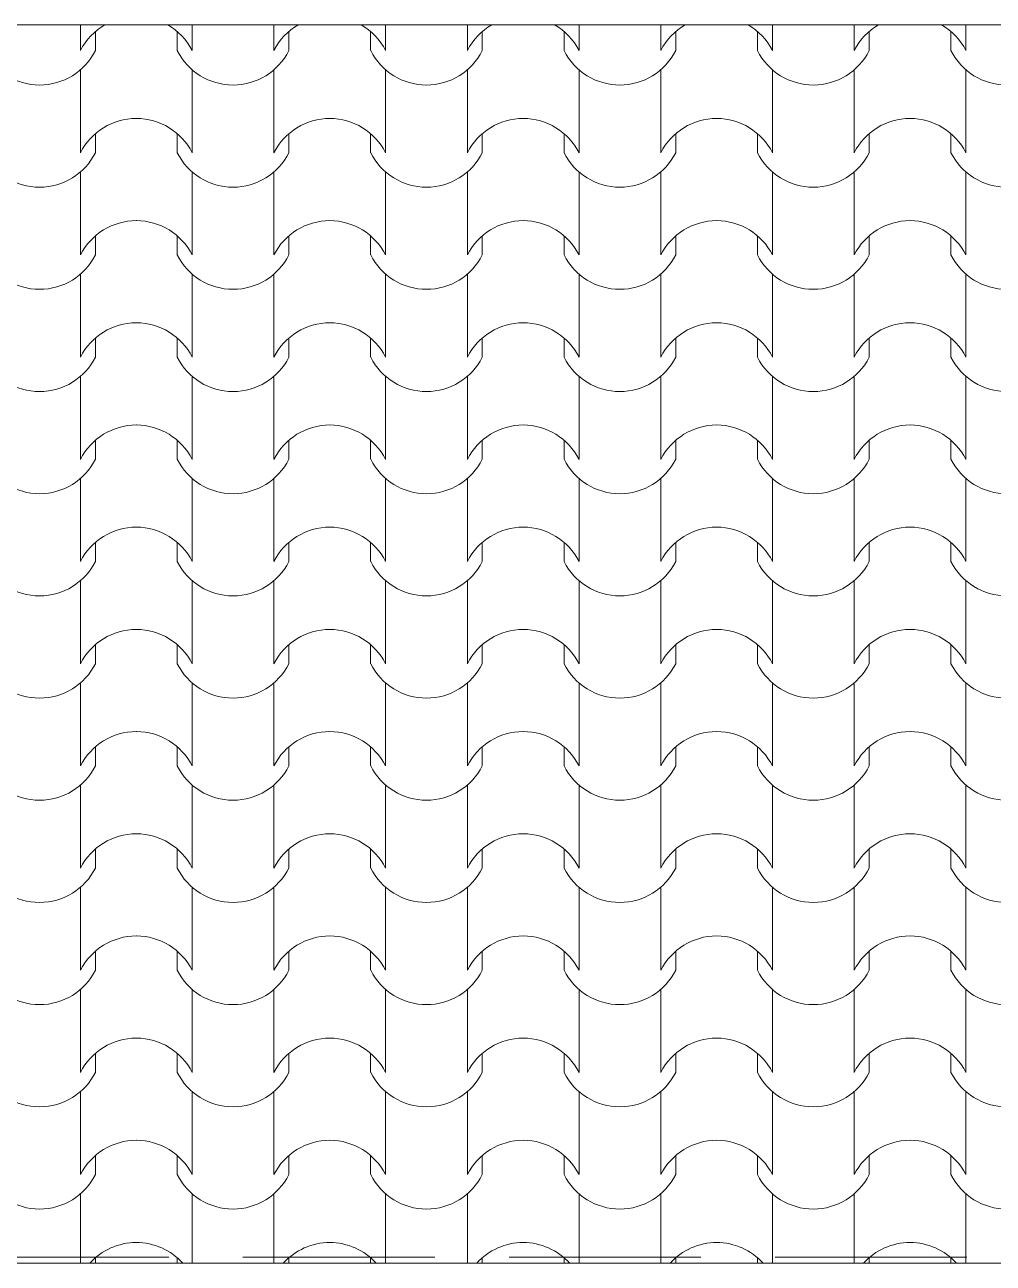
# Model space of a CAD drawing. Header units: millimetres. Extents: x 323482 to 503016, y 8175 to 72038.
# Drawn here: x 455857 to 457282, y 19803 to 21625 of the extents above; entities that cross this region are included whole.
import ezdxf

# ---------------------------------------------------------------- set-up
doc = ezdxf.new("R2010")
doc.units = ezdxf.units.MM
doc.header["$MEASUREMENT"] = 0
doc.linetypes.add('Hidden Line', pattern=[391.222223, 282.222223, -109])
doc.layers.add('2D Drafting - General_Pen_No__101', color=252, linetype='Continuous', lineweight=13)
doc.layers.add('Shell - Roof_Pen_No__120', color=7, linetype='Continuous', lineweight=13)
doc.layers.add('Structural - Bearing_Pen_No__83', color=7, linetype='Continuous', lineweight=13, true_color=0xff9955)

# ---------------------------------------------------------------- blocks, each defined once
blk = doc.blocks.new('*X2')
at = {"layer": '2D Drafting - General_Pen_No__101', "color": 252, "linetype": 'Continuous', "lineweight": 13}
for p, q in [((455939.3, 21625.4), (455939.3, 21587.4)), ((455961.3, 21615.5), (455961.3, 21587.4)), ((456081.6, 21615.5), (456081.6, 21587.4)), ((456103.6, 21625.4), (456103.6, 21587.4)), ((456223.8, 21625.4), (456223.8, 21587.4)), ((456245.8, 21615.5), (456245.8, 21587.4)), ((456366, 21615.5), (456366, 21587.4)), ((456388, 21625.4), (456388, 21587.4)), ((456508.3, 21625.4), (456508.3, 21587.4)), ((456530.3, 21615.5), (456530.3, 21587.4)), ((456650.5, 21615.5), (456650.5, 21587.4)), ((456672.5, 21625.4), (456672.5, 21587.4)), ((456792.8, 21625.4), (456792.8, 21587.4)), ((456814.8, 21615.5), (456814.8, 21587.4)), ((456935, 21615.5), (456935, 21587.4)), ((456957, 21625.4), (456957, 21587.4)), ((457077.2, 21625.4), (457077.2, 21587.4)), ((457099.2, 21615.5), (457099.2, 21587.4)), ((457219.5, 21615.5), (457219.5, 21587.4)), ((457241.5, 21625.4), (457241.5, 21587.4)), ((455939.3, 21559), (455939.3, 21498.1)), ((456103.6, 21559), (456103.6, 21498.1)), ((456223.8, 21559), (456223.8, 21498.1)), ((456388, 21559), (456388, 21498.1)), ((456508.3, 21559), (456508.3, 21498.1)), ((456672.5, 21559), (456672.5, 21498.1)), ((456792.8, 21559), (456792.8, 21498.1)), ((456957, 21559), (456957, 21498.1)), ((457077.2, 21559), (457077.2, 21498.1)), ((457241.5, 21559), (457241.5, 21498.1)), ((455939.3, 21498.1), (455939.3, 21437.1)), ((456103.6, 21498.1), (456103.6, 21437.1)), ((456223.8, 21498.1), (456223.8, 21437.1)), ((456388, 21498.1), (456388, 21437.1)), ((456508.3, 21498.1), (456508.3, 21437.1)), ((456672.5, 21498.1), (456672.5, 21437.1)), ((456792.8, 21498.1), (456792.8, 21437.1)), ((456957, 21498.1), (456957, 21437.1)), ((457077.2, 21498.1), (457077.2, 21437.1)), ((457241.5, 21498.1), (457241.5, 21437.1)), ((455961.3, 21465.1), (455961.3, 21437.1)), ((456081.6, 21465.1), (456081.6, 21437.1)), ((456245.8, 21465.1), (456245.8, 21437.1)), ((456366, 21465.1), (456366, 21437.1)), ((456530.3, 21465.1), (456530.3, 21437.1)), ((456650.5, 21465.1), (456650.5, 21437.1)), ((456814.8, 21465.1), (456814.8, 21437.1)), ((456935, 21465.1), (456935, 21437.1)), ((457099.2, 21465.1), (457099.2, 21437.1)), ((457219.5, 21465.1), (457219.5, 21437.1)), ((455939.3, 21408.7), (455939.3, 21347.7)), ((456103.6, 21408.7), (456103.6, 21347.7)), ((456223.8, 21408.7), (456223.8, 21347.7)), ((456388, 21408.7), (456388, 21347.7)), ((456508.3, 21408.7), (456508.3, 21347.7)), ((456672.5, 21408.7), (456672.5, 21347.7)), ((456792.8, 21408.7), (456792.8, 21347.7)), ((456957, 21408.7), (456957, 21347.7)), ((457077.2, 21408.7), (457077.2, 21347.7)), ((457241.5, 21408.7), (457241.5, 21347.7)), ((455939.3, 21347.7), (455939.3, 21286.8)), ((456103.6, 21347.7), (456103.6, 21286.8)), ((456223.8, 21347.7), (456223.8, 21286.8)), ((456388, 21347.7), (456388, 21286.8)), ((456508.3, 21347.7), (456508.3, 21286.8)), ((456672.5, 21347.7), (456672.5, 21286.8)), ((456792.8, 21347.7), (456792.8, 21286.8)), ((456957, 21347.7), (456957, 21286.8)), ((457077.2, 21347.7), (457077.2, 21286.8)), ((457241.5, 21347.7), (457241.5, 21286.8)), ((455961.3, 21314.8), (455961.3, 21286.8)), ((456081.6, 21314.8), (456081.6, 21286.8)), ((456245.8, 21314.8), (456245.8, 21286.8)), ((456366, 21314.8), (456366, 21286.8)), ((456530.3, 21314.8), (456530.3, 21286.8)), ((456650.5, 21314.8), (456650.5, 21286.8)), ((456814.8, 21314.8), (456814.8, 21286.8)), ((456935, 21314.8), (456935, 21286.8)), ((457099.2, 21314.8), (457099.2, 21286.8)), ((457219.5, 21314.8), (457219.5, 21286.8)), ((455939.3, 21258.4), (455939.3, 21197.4)), ((456103.6, 21258.4), (456103.6, 21197.4)), ((456223.8, 21258.4), (456223.8, 21197.4)), ((456388, 21258.4), (456388, 21197.4)), ((456508.3, 21258.4), (456508.3, 21197.4)), ((456672.5, 21258.4), (456672.5, 21197.4)), ((456792.8, 21258.4), (456792.8, 21197.4)), ((456957, 21258.4), (456957, 21197.4)), ((457077.2, 21258.4), (457077.2, 21197.4)), ((457241.5, 21258.4), (457241.5, 21197.4)), ((455939.3, 21197.4), (455939.3, 21136.4)), ((456103.6, 21197.4), (456103.6, 21136.4)), ((456223.8, 21197.4), (456223.8, 21136.4)), ((456388, 21197.4), (456388, 21136.4)), ((456508.3, 21197.4), (456508.3, 21136.4)), ((456672.5, 21197.4), (456672.5, 21136.4)), ((456792.8, 21197.4), (456792.8, 21136.4)), ((456957, 21197.4), (456957, 21136.4)), ((457077.2, 21197.4), (457077.2, 21136.4)), ((457241.5, 21197.4), (457241.5, 21136.4)), ((455961.3, 21164.4), (455961.3, 21136.4)), ((456081.6, 21164.4), (456081.6, 21136.4)), ((456245.8, 21164.4), (456245.8, 21136.4)), ((456366, 21164.4), (456366, 21136.4)), ((456530.3, 21164.4), (456530.3, 21136.4)), ((456650.5, 21164.4), (456650.5, 21136.4)), ((456814.8, 21164.4), (456814.8, 21136.4)), ((456935, 21164.4), (456935, 21136.4)), ((457099.2, 21164.4), (457099.2, 21136.4)), ((457219.5, 21164.4), (457219.5, 21136.4)), ((455939.3, 21108), (455939.3, 21047.1)), ((456103.6, 21108), (456103.6, 21047.1)), ((456223.8, 21108), (456223.8, 21047.1)), ((456388, 21108), (456388, 21047.1)), ((456508.3, 21108), (456508.3, 21047.1)), ((456672.5, 21108), (456672.5, 21047.1)), ((456792.8, 21108), (456792.8, 21047.1)), ((456957, 21108), (456957, 21047.1)), ((457077.2, 21108), (457077.2, 21047.1)), ((457241.5, 21108), (457241.5, 21047.1)), ((455939.3, 21047.1), (455939.3, 20986.1)), ((456103.6, 21047.1), (456103.6, 20986.1)), ((456223.8, 21047.1), (456223.8, 20986.1)), ((456388, 21047.1), (456388, 20986.1)), ((456508.3, 21047.1), (456508.3, 20986.1)), ((456672.5, 21047.1), (456672.5, 20986.1)), ((456792.8, 21047.1), (456792.8, 20986.1)), ((456957, 21047.1), (456957, 20986.1)), ((457077.2, 21047.1), (457077.2, 20986.1)), ((457241.5, 21047.1), (457241.5, 20986.1)), ((455961.3, 21014.1), (455961.3, 20986.1)), ((456081.6, 21014.1), (456081.6, 20986.1)), ((456245.8, 21014.1), (456245.8, 20986.1)), ((456366, 21014.1), (456366, 20986.1)), ((456530.3, 21014.1), (456530.3, 20986.1)), ((456650.5, 21014.1), (456650.5, 20986.1)), ((456814.8, 21014.1), (456814.8, 20986.1)), ((456935, 21014.1), (456935, 20986.1)), ((457099.2, 21014.1), (457099.2, 20986.1)), ((457219.5, 21014.1), (457219.5, 20986.1)), ((455939.3, 20957.7), (455939.3, 20896.7)), ((456103.6, 20957.7), (456103.6, 20896.7)), ((456223.8, 20957.7), (456223.8, 20896.7)), ((456388, 20957.7), (456388, 20896.7)), ((456508.3, 20957.7), (456508.3, 20896.7)), ((456672.5, 20957.7), (456672.5, 20896.7)), ((456792.8, 20957.7), (456792.8, 20896.7)), ((456957, 20957.7), (456957, 20896.7)), ((457077.2, 20957.7), (457077.2, 20896.7)), ((457241.5, 20957.7), (457241.5, 20896.7)), ((455939.3, 20896.7), (455939.3, 20835.7)), ((456103.6, 20896.7), (456103.6, 20835.7)), ((456223.8, 20896.7), (456223.8, 20835.7)), ((456388, 20896.7), (456388, 20835.7)), ((456508.3, 20896.7), (456508.3, 20835.7)), ((456672.5, 20896.7), (456672.5, 20835.7)), ((456792.8, 20896.7), (456792.8, 20835.7)), ((456957, 20896.7), (456957, 20835.7)), ((457077.2, 20896.7), (457077.2, 20835.7)), ((457241.5, 20896.7), (457241.5, 20835.7)), ((455961.3, 20863.8), (455961.3, 20835.7)), ((456081.6, 20863.8), (456081.6, 20835.7)), ((456245.8, 20863.8), (456245.8, 20835.7)), ((456366, 20863.8), (456366, 20835.7)), ((456530.3, 20863.8), (456530.3, 20835.7)), ((456650.5, 20863.8), (456650.5, 20835.7)), ((456814.8, 20863.8), (456814.8, 20835.7)), ((456935, 20863.8), (456935, 20835.7)), ((457099.2, 20863.8), (457099.2, 20835.7)), ((457219.5, 20863.8), (457219.5, 20835.7)), ((455939.3, 20807.4), (455939.3, 20746.4)), ((456103.6, 20807.4), (456103.6, 20746.4)), ((456223.8, 20807.4), (456223.8, 20746.4)), ((456388, 20807.4), (456388, 20746.4)), ((456508.3, 20807.4), (456508.3, 20746.4)), ((456672.5, 20807.4), (456672.5, 20746.4)), ((456792.8, 20807.4), (456792.8, 20746.4)), ((456957, 20807.4), (456957, 20746.4)), ((457077.2, 20807.4), (457077.2, 20746.4)), ((457241.5, 20807.4), (457241.5, 20746.4)), ((455939.3, 20746.4), (455939.3, 20685.4)), ((456103.6, 20746.4), (456103.6, 20685.4)), ((456223.8, 20746.4), (456223.8, 20685.4)), ((456388, 20746.4), (456388, 20685.4)), ((456508.3, 20746.4), (456508.3, 20685.4)), ((456672.5, 20746.4), (456672.5, 20685.4)), ((456792.8, 20746.4), (456792.8, 20685.4)), ((456957, 20746.4), (456957, 20685.4)), ((457077.2, 20746.4), (457077.2, 20685.4)), ((457241.5, 20746.4), (457241.5, 20685.4)), ((455961.3, 20713.4), (455961.3, 20685.4)), ((456081.6, 20713.4), (456081.6, 20685.4)), ((456245.8, 20713.4), (456245.8, 20685.4)), ((456366, 20713.4), (456366, 20685.4)), ((456530.3, 20713.4), (456530.3, 20685.4)), ((456650.5, 20713.4), (456650.5, 20685.4)), ((456814.8, 20713.4), (456814.8, 20685.4)), ((456935, 20713.4), (456935, 20685.4)), ((457099.2, 20713.4), (457099.2, 20685.4)), ((457219.5, 20713.4), (457219.5, 20685.4)), ((455939.3, 20657), (455939.3, 20596)), ((456103.6, 20657), (456103.6, 20596)), ((456223.8, 20657), (456223.8, 20596)), ((456388, 20657), (456388, 20596)), ((456508.3, 20657), (456508.3, 20596)), ((456672.5, 20657), (456672.5, 20596)), ((456792.8, 20657), (456792.8, 20596)), ((456957, 20657), (456957, 20596)), ((457077.2, 20657), (457077.2, 20596)), ((457241.5, 20657), (457241.5, 20596)), ((455939.3, 20596), (455939.3, 20535.1)), ((456103.6, 20596), (456103.6, 20535.1)), ((456223.8, 20596), (456223.8, 20535.1)), ((456388, 20596), (456388, 20535.1)), ((456508.3, 20596), (456508.3, 20535.1)), ((456672.5, 20596), (456672.5, 20535.1)), ((456792.8, 20596), (456792.8, 20535.1)), ((456957, 20596), (456957, 20535.1)), ((457077.2, 20596), (457077.2, 20535.1)), ((457241.5, 20596), (457241.5, 20535.1)), ((455961.3, 20563.1), (455961.3, 20535.1)), ((456081.6, 20563.1), (456081.6, 20535.1)), ((456245.8, 20563.1), (456245.8, 20535.1)), ((456366, 20563.1), (456366, 20535.1)), ((456530.3, 20563.1), (456530.3, 20535.1)), ((456650.5, 20563.1), (456650.5, 20535.1)), ((456814.8, 20563.1), (456814.8, 20535.1)), ((456935, 20563.1), (456935, 20535.1)), ((457099.2, 20563.1), (457099.2, 20535.1)), ((457219.5, 20563.1), (457219.5, 20535.1)), ((455939.3, 20506.7), (455939.3, 20445.7)), ((456103.6, 20506.7), (456103.6, 20445.7)), ((456223.8, 20506.7), (456223.8, 20445.7)), ((456388, 20506.7), (456388, 20445.7)), ((456508.3, 20506.7), (456508.3, 20445.7)), ((456672.5, 20506.7), (456672.5, 20445.7)), ((456792.8, 20506.7), (456792.8, 20445.7)), ((456957, 20506.7), (456957, 20445.7)), ((457077.2, 20506.7), (457077.2, 20445.7)), ((457241.5, 20506.7), (457241.5, 20445.7)), ((455939.3, 20445.7), (455939.3, 20384.7)), ((456103.6, 20445.7), (456103.6, 20384.7)), ((456223.8, 20445.7), (456223.8, 20384.7)), ((456388, 20445.7), (456388, 20384.7)), ((456508.3, 20445.7), (456508.3, 20384.7)), ((456672.5, 20445.7), (456672.5, 20384.7)), ((456792.8, 20445.7), (456792.8, 20384.7)), ((456957, 20445.7), (456957, 20384.7)), ((457077.2, 20445.7), (457077.2, 20384.7)), ((457241.5, 20445.7), (457241.5, 20384.7)), ((455961.3, 20412.8), (455961.3, 20384.7)), ((456081.6, 20412.8), (456081.6, 20384.7)), ((456245.8, 20412.8), (456245.8, 20384.7)), ((456366, 20412.8), (456366, 20384.7)), ((456530.3, 20412.8), (456530.3, 20384.7)), ((456650.5, 20412.8), (456650.5, 20384.7)), ((456814.8, 20412.8), (456814.8, 20384.7)), ((456935, 20412.8), (456935, 20384.7)), ((457099.2, 20412.8), (457099.2, 20384.7)), ((457219.5, 20412.8), (457219.5, 20384.7)), ((455939.3, 20356.3), (455939.3, 20295.4)), ((456103.6, 20356.3), (456103.6, 20295.4)), ((456223.8, 20356.3), (456223.8, 20295.4)), ((456388, 20356.3), (456388, 20295.4)), ((456508.3, 20356.3), (456508.3, 20295.4)), ((456672.5, 20356.3), (456672.5, 20295.4)), ((456792.8, 20356.3), (456792.8, 20295.4)), ((456957, 20356.3), (456957, 20295.4)), ((457077.2, 20356.3), (457077.2, 20295.4)), ((457241.5, 20356.3), (457241.5, 20295.4)), ((455939.3, 20295.4), (455939.3, 20234.4)), ((456103.6, 20295.4), (456103.6, 20234.4)), ((456223.8, 20295.4), (456223.8, 20234.4)), ((456388, 20295.4), (456388, 20234.4)), ((456508.3, 20295.4), (456508.3, 20234.4)), ((456672.5, 20295.4), (456672.5, 20234.4)), ((456792.8, 20295.4), (456792.8, 20234.4)), ((456957, 20295.4), (456957, 20234.4)), ((457077.2, 20295.4), (457077.2, 20234.4)), ((457241.5, 20295.4), (457241.5, 20234.4)), ((455961.3, 20262.4), (455961.3, 20234.4)), ((456081.6, 20262.4), (456081.6, 20234.4)), ((456245.8, 20262.4), (456245.8, 20234.4)), ((456366, 20262.4), (456366, 20234.4)), ((456530.3, 20262.4), (456530.3, 20234.4)), ((456650.5, 20262.4), (456650.5, 20234.4)), ((456814.8, 20262.4), (456814.8, 20234.4)), ((456935, 20262.4), (456935, 20234.4)), ((457099.2, 20262.4), (457099.2, 20234.4)), ((457219.5, 20262.4), (457219.5, 20234.4)), ((455939.3, 20206), (455939.3, 20145)), ((456103.6, 20206), (456103.6, 20145)), ((456223.8, 20206), (456223.8, 20145)), ((456388, 20206), (456388, 20145)), ((456508.3, 20206), (456508.3, 20145)), ((456672.5, 20206), (456672.5, 20145)), ((456792.8, 20206), (456792.8, 20145)), ((456957, 20206), (456957, 20145)), ((457077.2, 20206), (457077.2, 20145)), ((457241.5, 20206), (457241.5, 20145)), ((455939.3, 20145), (455939.3, 20084.1)), ((456103.6, 20145), (456103.6, 20084.1)), ((456223.8, 20145), (456223.8, 20084.1)), ((456388, 20145), (456388, 20084.1)), ((456508.3, 20145), (456508.3, 20084.1)), ((456672.5, 20145), (456672.5, 20084.1)), ((456792.8, 20145), (456792.8, 20084.1)), ((456957, 20145), (456957, 20084.1)), ((457077.2, 20145), (457077.2, 20084.1)), ((457241.5, 20145), (457241.5, 20084.1)), ((455961.3, 20112.1), (455961.3, 20084.1)), ((456081.6, 20112.1), (456081.6, 20084.1)), ((456245.8, 20112.1), (456245.8, 20084.1)), ((456366, 20112.1), (456366, 20084.1)), ((456530.3, 20112.1), (456530.3, 20084.1)), ((456650.5, 20112.1), (456650.5, 20084.1)), ((456814.8, 20112.1), (456814.8, 20084.1)), ((456935, 20112.1), (456935, 20084.1)), ((457099.2, 20112.1), (457099.2, 20084.1)), ((457219.5, 20112.1), (457219.5, 20084.1)), ((455939.3, 20055.7), (455939.3, 19994.7)), ((456103.6, 20055.7), (456103.6, 19994.7)), ((456223.8, 20055.7), (456223.8, 19994.7)), ((456388, 20055.7), (456388, 19994.7)), ((456508.3, 20055.7), (456508.3, 19994.7)), ((456672.5, 20055.7), (456672.5, 19994.7)), ((456792.8, 20055.7), (456792.8, 19994.7)), ((456957, 20055.7), (456957, 19994.7)), ((457077.2, 20055.7), (457077.2, 19994.7)), ((457241.5, 20055.7), (457241.5, 19994.7)), ((455939.3, 19994.7), (455939.3, 19933.7)), ((456103.6, 19994.7), (456103.6, 19933.7)), ((456223.8, 19994.7), (456223.8, 19933.7)), ((456388, 19994.7), (456388, 19933.7)), ((456508.3, 19994.7), (456508.3, 19933.7)), ((456672.5, 19994.7), (456672.5, 19933.7)), ((456792.8, 19994.7), (456792.8, 19933.7)), ((456957, 19994.7), (456957, 19933.7)), ((457077.2, 19994.7), (457077.2, 19933.7)), ((457241.5, 19994.7), (457241.5, 19933.7)), ((455961.3, 19961.8), (455961.3, 19933.7)), ((456081.6, 19961.8), (456081.6, 19933.7)), ((456245.8, 19961.8), (456245.8, 19933.7)), ((456366, 19961.8), (456366, 19933.7)), ((456530.3, 19961.8), (456530.3, 19933.7)), ((456650.5, 19961.8), (456650.5, 19933.7)), ((456814.8, 19961.8), (456814.8, 19933.7)), ((456935, 19961.8), (456935, 19933.7)), ((457099.2, 19961.8), (457099.2, 19933.7)), ((457219.5, 19961.8), (457219.5, 19933.7)), ((455939.3, 19905.3), (455939.3, 19844.4)), ((456103.6, 19905.3), (456103.6, 19844.4)), ((456223.8, 19905.3), (456223.8, 19844.4)), ((456388, 19905.3), (456388, 19844.4)), ((456508.3, 19905.3), (456508.3, 19844.4)), ((456672.5, 19905.3), (456672.5, 19844.4)), ((456792.8, 19905.3), (456792.8, 19844.4)), ((456957, 19905.3), (456957, 19844.4)), ((457077.2, 19905.3), (457077.2, 19844.4)), ((457241.5, 19905.3), (457241.5, 19844.4)), ((455939.3, 19844.4), (455939.3, 19803.4)), ((456103.6, 19844.4), (456103.6, 19803.4)), ((456223.8, 19844.4), (456223.8, 19803.4)), ((456388, 19844.4), (456388, 19803.4)), ((456508.3, 19844.4), (456508.3, 19803.4)), ((456672.5, 19844.4), (456672.5, 19803.4)), ((456792.8, 19844.4), (456792.8, 19803.4)), ((456957, 19844.4), (456957, 19803.4)), ((457077.2, 19844.4), (457077.2, 19803.4)), ((457241.5, 19844.4), (457241.5, 19803.4)), ((455961.3, 19811.4), (455961.3, 19803.4)), ((456081.6, 19811.4), (456081.6, 19803.4)), ((456245.8, 19811.4), (456245.8, 19803.4)), ((456366, 19811.4), (456366, 19803.4)), ((456530.3, 19811.4), (456530.3, 19803.4)), ((456650.5, 19811.4), (456650.5, 19803.4)), ((456814.8, 19811.4), (456814.8, 19803.4)), ((456935, 19811.4), (456935, 19803.4)), ((457099.2, 19811.4), (457099.2, 19803.4)), ((457219.5, 19811.4), (457219.5, 19803.4))]:
    blk.add_line(p, q, dxfattribs=at)
for centre, radius, start, end in [((456021.7, 21545.5), 92.5, 120.1431, 153.0115), ((456021.2, 21545.5), 92.5, 26.9885, 59.8569), ((456306.2, 21545.5), 92.5, 120.1431, 153.0115), ((456305.6, 21545.5), 92.5, 26.9885, 59.8569), ((456590.7, 21545.5), 92.5, 120.1431, 153.0115), ((456590.1, 21545.5), 92.5, 26.9885, 59.8569), ((456875.2, 21545.5), 92.5, 120.1431, 153.0115), ((456874.6, 21545.5), 92.5, 26.9885, 59.8569), ((457159.6, 21545.5), 92.5, 120.1431, 153.0115), ((457159.1, 21545.5), 92.5, 26.9885, 59.8569), ((455879.2, 21628.7), 91.9, 206.7044, 333.2956), ((456163.7, 21628.7), 91.9, 206.7044, 333.2956), ((456448.2, 21628.7), 91.9, 206.7044, 333.2956), ((456732.6, 21628.7), 91.9, 206.7044, 333.2956), ((457017.1, 21628.7), 91.9, 206.7044, 333.2956), ((457301.6, 21628.7), 91.9, 206.7044, 333.2956), ((456021.7, 21395.1), 92.5, 90.1705, 153.0115), ((456021.2, 21395.1), 92.5, 26.9885, 89.8295), ((456306.2, 21395.1), 92.5, 90.1705, 153.0115), ((456305.6, 21395.1), 92.5, 26.9885, 89.8295), ((456590.7, 21395.1), 92.5, 90.1705, 153.0115), ((456590.1, 21395.1), 92.5, 26.9885, 89.8295), ((456875.2, 21395.1), 92.5, 90.1705, 153.0115), ((456874.6, 21395.1), 92.5, 26.9885, 89.8295), ((457159.6, 21395.1), 92.5, 90.1705, 153.0115), ((457159.1, 21395.1), 92.5, 26.9885, 89.8295), ((455879.2, 21478.4), 91.9, 206.7044, 333.2956), ((456163.7, 21478.4), 91.9, 206.7044, 333.2956), ((456448.2, 21478.4), 91.9, 206.7044, 333.2956), ((456732.6, 21478.4), 91.9, 206.7044, 333.2956), ((457017.1, 21478.4), 91.9, 206.7044, 333.2956), ((457301.6, 21478.4), 91.9, 206.7044, 333.2956), ((456021.7, 21244.8), 92.5, 90.1705, 153.0115), ((456021.2, 21244.8), 92.5, 26.9885, 89.8295), ((456306.2, 21244.8), 92.5, 90.1705, 153.0115), ((456305.6, 21244.8), 92.5, 26.9885, 89.8295), ((456590.7, 21244.8), 92.5, 90.1705, 153.0115), ((456590.1, 21244.8), 92.5, 26.9885, 89.8295), ((456875.2, 21244.8), 92.5, 90.1705, 153.0115), ((456874.6, 21244.8), 92.5, 26.9885, 89.8295), ((457159.6, 21244.8), 92.5, 90.1705, 153.0115), ((457159.1, 21244.8), 92.5, 26.9885, 89.8295), ((455879.2, 21328.1), 91.9, 206.7044, 333.2956), ((456163.7, 21328.1), 91.9, 206.7044, 333.2956), ((456448.2, 21328.1), 91.9, 206.7044, 333.2956), ((456732.6, 21328.1), 91.9, 206.7044, 333.2956), ((457017.1, 21328.1), 91.9, 206.7044, 333.2956), ((457301.6, 21328.1), 91.9, 206.7044, 333.2956), ((456021.7, 21094.5), 92.5, 90.1705, 153.0115), ((456021.2, 21094.5), 92.5, 26.9885, 89.8295), ((456306.2, 21094.5), 92.5, 90.1705, 153.0115), ((456305.6, 21094.5), 92.5, 26.9885, 89.8295), ((456590.7, 21094.5), 92.5, 90.1705, 153.0115), ((456590.1, 21094.5), 92.5, 26.9885, 89.8295), ((456875.2, 21094.5), 92.5, 90.1705, 153.0115), ((456874.6, 21094.5), 92.5, 26.9885, 89.8295), ((457159.6, 21094.5), 92.5, 90.1705, 153.0115), ((457159.1, 21094.5), 92.5, 26.9885, 89.8295), ((455879.2, 21177.7), 91.9, 206.7044, 333.2956), ((456163.7, 21177.7), 91.9, 206.7044, 333.2956), ((456448.2, 21177.7), 91.9, 206.7044, 333.2956), ((456732.6, 21177.7), 91.9, 206.7044, 333.2956), ((457017.1, 21177.7), 91.9, 206.7044, 333.2956), ((457301.6, 21177.7), 91.9, 206.7044, 333.2956), ((456021.7, 20944.1), 92.5, 90.1705, 153.0115), ((456021.2, 20944.1), 92.5, 26.9885, 89.8295), ((456306.2, 20944.1), 92.5, 90.1705, 153.0115), ((456305.6, 20944.1), 92.5, 26.9885, 89.8295), ((456590.7, 20944.1), 92.5, 90.1705, 153.0115), ((456590.1, 20944.1), 92.5, 26.9885, 89.8295), ((456875.2, 20944.1), 92.5, 90.1705, 153.0115), ((456874.6, 20944.1), 92.5, 26.9885, 89.8295), ((457159.6, 20944.1), 92.5, 90.1705, 153.0115), ((457159.1, 20944.1), 92.5, 26.9885, 89.8295), ((455879.2, 21027.4), 91.9, 206.7044, 333.2956), ((456163.7, 21027.4), 91.9, 206.7044, 333.2956), ((456448.2, 21027.4), 91.9, 206.7044, 333.2956), ((456732.6, 21027.4), 91.9, 206.7044, 333.2956), ((457017.1, 21027.4), 91.9, 206.7044, 333.2956), ((457301.6, 21027.4), 91.9, 206.7044, 333.2956), ((456021.7, 20793.8), 92.5, 90.1705, 153.0115), ((456021.2, 20793.8), 92.5, 26.9885, 89.8295), ((456306.2, 20793.8), 92.5, 90.1705, 153.0115), ((456305.6, 20793.8), 92.5, 26.9885, 89.8295), ((456590.7, 20793.8), 92.5, 90.1705, 153.0115), ((456590.1, 20793.8), 92.5, 26.9885, 89.8295), ((456875.2, 20793.8), 92.5, 90.1705, 153.0115), ((456874.6, 20793.8), 92.5, 26.9885, 89.8295), ((457159.6, 20793.8), 92.5, 90.1705, 153.0115), ((457159.1, 20793.8), 92.5, 26.9885, 89.8295), ((455879.2, 20877.1), 91.9, 206.7044, 333.2956), ((456163.7, 20877.1), 91.9, 206.7044, 333.2956), ((456448.2, 20877.1), 91.9, 206.7044, 333.2956), ((456732.6, 20877.1), 91.9, 206.7044, 333.2956), ((457017.1, 20877.1), 91.9, 206.7044, 333.2956), ((457301.6, 20877.1), 91.9, 206.7044, 333.2956), ((456021.7, 20643.4), 92.5, 90.1705, 153.0115), ((456021.2, 20643.4), 92.5, 26.9885, 89.8295), ((456306.2, 20643.4), 92.5, 90.1705, 153.0115), ((456305.6, 20643.4), 92.5, 26.9885, 89.8295), ((456590.7, 20643.4), 92.5, 90.1705, 153.0115), ((456590.1, 20643.4), 92.5, 26.9885, 89.8295), ((456875.2, 20643.4), 92.5, 90.1705, 153.0115), ((456874.6, 20643.4), 92.5, 26.9885, 89.8295), ((457159.6, 20643.4), 92.5, 90.1705, 153.0115), ((457159.1, 20643.4), 92.5, 26.9885, 89.8295), ((455879.2, 20726.7), 91.9, 206.7044, 333.2956), ((456163.7, 20726.7), 91.9, 206.7044, 333.2956), ((456448.2, 20726.7), 91.9, 206.7044, 333.2956), ((456732.6, 20726.7), 91.9, 206.7044, 333.2956), ((457017.1, 20726.7), 91.9, 206.7044, 333.2956), ((457301.6, 20726.7), 91.9, 206.7044, 333.2956), ((456021.7, 20493.1), 92.5, 90.1705, 153.0115), ((456021.2, 20493.1), 92.5, 26.9885, 89.8295), ((456306.2, 20493.1), 92.5, 90.1705, 153.0115), ((456305.6, 20493.1), 92.5, 26.9885, 89.8295), ((456590.7, 20493.1), 92.5, 90.1705, 153.0115), ((456590.1, 20493.1), 92.5, 26.9885, 89.8295), ((456875.2, 20493.1), 92.5, 90.1705, 153.0115), ((456874.6, 20493.1), 92.5, 26.9885, 89.8295), ((457159.6, 20493.1), 92.5, 90.1705, 153.0115), ((457159.1, 20493.1), 92.5, 26.9885, 89.8295), ((455879.2, 20576.4), 91.9, 206.7044, 333.2956), ((456163.7, 20576.4), 91.9, 206.7044, 333.2956), ((456448.2, 20576.4), 91.9, 206.7044, 333.2956), ((456732.6, 20576.4), 91.9, 206.7044, 333.2956), ((457017.1, 20576.4), 91.9, 206.7044, 333.2956), ((457301.6, 20576.4), 91.9, 206.7044, 333.2956), ((456021.7, 20342.8), 92.5, 90.1705, 153.0115), ((456021.2, 20342.8), 92.5, 26.9885, 89.8295), ((456306.2, 20342.8), 92.5, 90.1705, 153.0115), ((456305.6, 20342.8), 92.5, 26.9885, 89.8295), ((456590.7, 20342.8), 92.5, 90.1705, 153.0115), ((456590.1, 20342.8), 92.5, 26.9885, 89.8295), ((456875.2, 20342.8), 92.5, 90.1705, 153.0115), ((456874.6, 20342.8), 92.5, 26.9885, 89.8295), ((457159.6, 20342.8), 92.5, 90.1705, 153.0115), ((457159.1, 20342.8), 92.5, 26.9885, 89.8295), ((455879.2, 20426.1), 91.9, 206.7044, 333.2956), ((456163.7, 20426.1), 91.9, 206.7044, 333.2956), ((456448.2, 20426.1), 91.9, 206.7044, 333.2956), ((456732.6, 20426.1), 91.9, 206.7044, 333.2956), ((457017.1, 20426.1), 91.9, 206.7044, 333.2956), ((457301.6, 20426.1), 91.9, 206.7044, 333.2956), ((456021.7, 20192.4), 92.5, 90.1705, 153.0115), ((456021.2, 20192.4), 92.5, 26.9885, 89.8295), ((456306.2, 20192.4), 92.5, 90.1705, 153.0115), ((456305.6, 20192.4), 92.5, 26.9885, 89.8295), ((456590.7, 20192.4), 92.5, 90.1705, 153.0115), ((456590.1, 20192.4), 92.5, 26.9885, 89.8295), ((456875.2, 20192.4), 92.5, 90.1705, 153.0115), ((456874.6, 20192.4), 92.5, 26.9885, 89.8295), ((457159.6, 20192.4), 92.5, 90.1705, 153.0115), ((457159.1, 20192.4), 92.5, 26.9885, 89.8295), ((455879.2, 20275.7), 91.9, 206.7044, 333.2956), ((456163.7, 20275.7), 91.9, 206.7044, 333.2956), ((456448.2, 20275.7), 91.9, 206.7044, 333.2956), ((456732.6, 20275.7), 91.9, 206.7044, 333.2956), ((457017.1, 20275.7), 91.9, 206.7044, 333.2956), ((457301.6, 20275.7), 91.9, 206.7044, 333.2956), ((456021.7, 20042.1), 92.5, 90.1705, 153.0115), ((456021.2, 20042.1), 92.5, 26.9885, 89.8295), ((456306.2, 20042.1), 92.5, 90.1705, 153.0115), ((456305.6, 20042.1), 92.5, 26.9885, 89.8295), ((456590.7, 20042.1), 92.5, 90.1705, 153.0115), ((456590.1, 20042.1), 92.5, 26.9885, 89.8295), ((456875.2, 20042.1), 92.5, 90.1705, 153.0115), ((456874.6, 20042.1), 92.5, 26.9885, 89.8295), ((457159.6, 20042.1), 92.5, 90.1705, 153.0115), ((457159.1, 20042.1), 92.5, 26.9885, 89.8295), ((455879.2, 20125.4), 91.9, 206.7044, 333.2956), ((456163.7, 20125.4), 91.9, 206.7044, 333.2956), ((456448.2, 20125.4), 91.9, 206.7044, 333.2956), ((456732.6, 20125.4), 91.9, 206.7044, 333.2956), ((457017.1, 20125.4), 91.9, 206.7044, 333.2956), ((457301.6, 20125.4), 91.9, 206.7044, 333.2956), ((456021.7, 19891.8), 92.5, 90.1705, 153.0115), ((456021.2, 19891.8), 92.5, 26.9885, 89.8295), ((456306.2, 19891.8), 92.5, 90.1705, 153.0115), ((456305.6, 19891.8), 92.5, 26.9885, 89.8295), ((456590.7, 19891.8), 92.5, 90.1705, 153.0115), ((456590.1, 19891.8), 92.5, 26.9885, 89.8295), ((456875.2, 19891.8), 92.5, 90.1705, 153.0115), ((456874.6, 19891.8), 92.5, 26.9885, 89.8295), ((457159.6, 19891.8), 92.5, 90.1705, 153.0115), ((457159.1, 19891.8), 92.5, 26.9885, 89.8295), ((455879.2, 19975), 91.9, 206.7044, 333.2956), ((456163.7, 19975), 91.9, 206.7044, 333.2956), ((456448.2, 19975), 91.9, 206.7044, 333.2956), ((456732.6, 19975), 91.9, 206.7044, 333.2956), ((457017.1, 19975), 91.9, 206.7044, 333.2956), ((457301.6, 19975), 91.9, 206.7044, 333.2956), ((456021.7, 19741.4), 92.5, 90.1705, 137.9423), ((456021.2, 19741.4), 92.5, 42.0577, 89.8295), ((456306.2, 19741.4), 92.5, 90.1705, 137.9423), ((456305.6, 19741.4), 92.5, 42.0577, 89.8295), ((456590.7, 19741.4), 92.5, 90.1705, 137.9423), ((456590.1, 19741.4), 92.5, 42.0577, 89.8295), ((456875.2, 19741.4), 92.5, 90.1705, 137.9423), ((456874.6, 19741.4), 92.5, 42.0577, 89.8295), ((457159.6, 19741.4), 92.5, 90.1705, 137.9423), ((457159.1, 19741.4), 92.5, 42.0577, 89.8295)]:
    blk.add_arc(centre, radius, start, end, dxfattribs=at)
blk = doc.blocks.new('Fill_1', base_point=(0, 1500))
at = {"layer": '2D Drafting - General_Pen_No__101', "color": 252, "linetype": 'Continuous', "lineweight": 13}
blk.add_blockref('*X2', (0, 0), dxfattribs=at)

msp = doc.modelspace()

# ---------------------------------------------------------------- linework, layer by layer
at = {"layer": 'Shell - Roof_Pen_No__120', "color": 7, "linetype": 'Continuous', "lineweight": 13}
for p, q in [((449848.4, 21625.4), (475295.4, 21625.4)), ((449848.4, 19803.4), (475295.4, 19803.4))]:
    msp.add_line(p, q, dxfattribs=at)
at = {"layer": 'Structural - Bearing_Pen_No__83', "color": 21, "linetype": 'Hidden Line', "lineweight": 13, "true_color": 0xff9955}
for p, q in [((503016, 21625.4), (447887.3, 21625.4)), ((503016, 19812.2), (447887.3, 19812.2))]:
    msp.add_line(p, q, dxfattribs=at)

# ---------------------------------------------------------------- block references
at = {"layer": '2D Drafting - General_Pen_No__101', "color": 252, "linetype": 'Continuous', "lineweight": 13}
msp.add_blockref('Fill_1', (0, 1500), dxfattribs=at)

doc.saveas('drawing.dxf')
